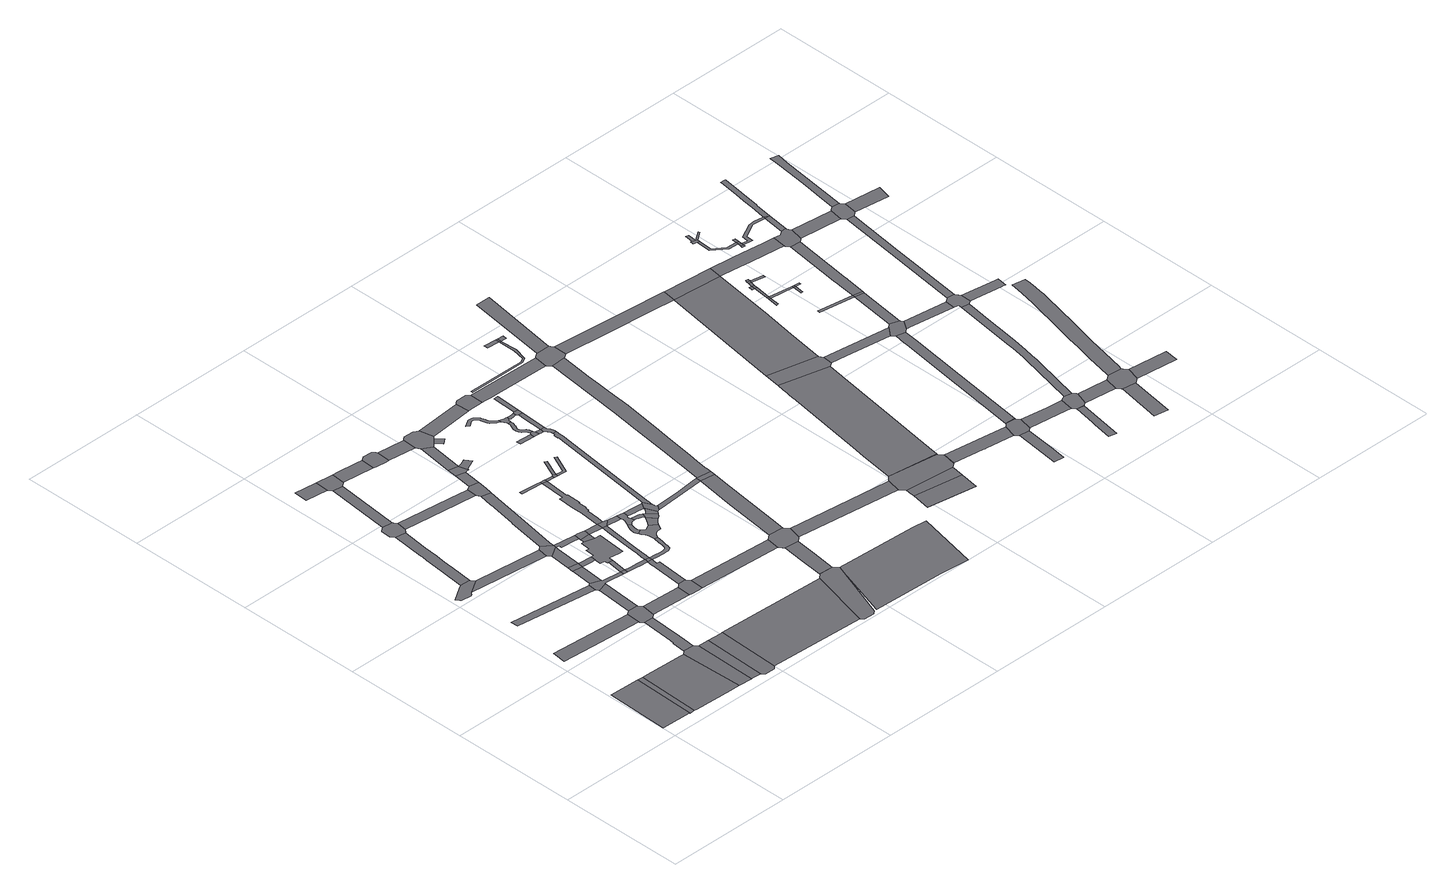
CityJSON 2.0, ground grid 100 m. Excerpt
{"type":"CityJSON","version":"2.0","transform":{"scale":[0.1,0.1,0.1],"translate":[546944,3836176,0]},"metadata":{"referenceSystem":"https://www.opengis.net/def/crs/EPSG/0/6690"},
"CityObjects":{
"road1":{"type":"Road","attributes":{"function":"3","RoadStructureAttribute.sectionType":"1"},"geometry":[{"type":"MultiSurface","lod":"1","boundaries":[[[0,1,2,3]]]}]},
"road2":{"type":"Road","geometry":[{"type":"MultiSurface","lod":"1","boundaries":[[[3,2,4,5,6]]]}]},
"road3":{"type":"Road","attributes":{"function":"3","RoadStructureAttribute.sectionType":"1"},"geometry":[{"type":"MultiSurface","lod":"1","boundaries":[[[7,8,6,5,9,10,11,12]]]}]},
"road4":{"type":"Road","attributes":{"RoadStructureAttribute.sectionType":"1"},"geometry":[{"type":"MultiSurface","lod":"1","boundaries":[[[13,14,15,16,17]]]}]},
"road5":{"type":"Road","geometry":[{"type":"MultiSurface","lod":"1","boundaries":[[[18,19,20,21,22,23,24,25,26,27,28,29]]]}]},
"road6":{"type":"Road","geometry":[{"type":"MultiSurface","lod":"1","boundaries":[[[30,31,12,11,32,33,34,35]]]}]},
"road7":{"type":"Road","attributes":{"RoadStructureAttribute.sectionType":"1"},"geometry":[{"type":"MultiSurface","lod":"1","boundaries":[[[36,37,38,39]]]}]},
"road8":{"type":"Road","attributes":{"function":"3","RoadStructureAttribute.sectionType":"1"},"geometry":[{"type":"MultiSurface","lod":"1","boundaries":[[[33,32,40,41,42]]]}]},
"road9":{"type":"Road","attributes":{"RoadStructureAttribute.sectionType":"1"},"geometry":[{"type":"MultiSurface","lod":"1","boundaries":[[[43,44,45,46,47,30,35,48,49,50]]]}]},
"road10":{"type":"Road","attributes":{"RoadStructureAttribute.sectionType":"1"},"geometry":[{"type":"MultiSurface","lod":"1","boundaries":[[[51,52,53,54,55,56,18,29,57,58,59,60,61,62,63,64,65]]]}]},
"road11":{"type":"Road","geometry":[{"type":"MultiSurface","lod":"1","boundaries":[[[66,42,41,67,68,69,70,71,72,73]]]}]},
"road12":{"type":"Road","attributes":{"RoadStructureAttribute.sectionType":"1"},"geometry":[{"type":"MultiSurface","lod":"1","boundaries":[[[28,27,74,75,76,77,78,79,80]]]}]},
"road13":{"type":"Road","geometry":[{"type":"MultiSurface","lod":"1","boundaries":[[[81,82,83,17,16,84,85,43,50,86,87,88,89,90,91,92]]]}]},
"road14":{"type":"Road","geometry":[{"type":"MultiSurface","lod":"1","boundaries":[[[93,94,95,96,51,65,97,98,99,100]]]}]},
"road15":{"type":"Road","attributes":{"RoadStructureAttribute.sectionType":"1"},"geometry":[{"type":"MultiSurface","lod":"1","boundaries":[[[101,102,81,92]]]}]},
"road16":{"type":"Road","attributes":{"RoadStructureAttribute.sectionType":"1"},"geometry":[{"type":"MultiSurface","lod":"1","boundaries":[[[103,104,105,106]]]}]},
"road17":{"type":"Road","attributes":{"RoadStructureAttribute.sectionType":"1"},"geometry":[{"type":"MultiSurface","lod":"1","boundaries":[[[107,93,100,108,109]]]}]},
"road18":{"type":"Road","attributes":{"RoadStructureAttribute.sectionType":"1"},"geometry":[{"type":"MultiSurface","lod":"1","boundaries":[[[89,88,110,111]]]}]},
"road19":{"type":"Road","attributes":{"RoadStructureAttribute.sectionType":"1"},"geometry":[{"type":"MultiSurface","lod":"1","boundaries":[[[112,113,114,115,116,117,118]]]}]},
"road20":{"type":"Road","geometry":[{"type":"MultiSurface","lod":"1","boundaries":[[[115,119,120,39,38,121,122,102,101,123,124,125,126,127,128,116]]]}]},
"road21":{"type":"Road","geometry":[{"type":"MultiSurface","lod":"1","boundaries":[[[129,112,118,130]]]}]},
"road22":{"type":"Road","attributes":{"RoadStructureAttribute.sectionType":"1"},"geometry":[{"type":"MultiSurface","lod":"1","boundaries":[[[131,132,129,130,133,134]]]}]},
"road23":{"type":"Road","geometry":[{"type":"MultiSurface","lod":"1","boundaries":[[[106,105,135,136,107,109,137,138,139,140]]]}]},
"road24":{"type":"Road","geometry":[{"type":"MultiSurface","lod":"1","boundaries":[[[141,142,80,79,132,131,143]]]}]},
"road25":{"type":"Road","attributes":{"RoadStructureAttribute.sectionType":"1"},"geometry":[{"type":"MultiSurface","lod":"1","boundaries":[[[144,130,118,145,146,147]]]}]},
"road26":{"type":"Road","geometry":[{"type":"MultiSurface","lod":"1","boundaries":[[[126,125,148,149]]]}]},
"road27":{"type":"Road","attributes":{"RoadStructureAttribute.sectionType":"1"},"geometry":[{"type":"MultiSurface","lod":"1","boundaries":[[[150,98,97,151,152,153,154]]]}]},
"road28":{"type":"Road","attributes":{"RoadStructureAttribute.sectionType":"1"},"geometry":[{"type":"MultiSurface","lod":"1","boundaries":[[[155,126,149,156]]]}]},
"road29":{"type":"Road","attributes":{"function":"3","RoadStructureAttribute.sectionType":"1"},"geometry":[{"type":"MultiSurface","lod":"1","boundaries":[[[73,72,157,158]]]}]},
"road30":{"type":"Road","geometry":[{"type":"MultiSurface","lod":"1","boundaries":[[[159,160,161,111,110,162,163,164,165,166,167,168]]]}]},
"road31":{"type":"Road","attributes":{"RoadStructureAttribute.sectionType":"1"},"geometry":[{"type":"MultiSurface","lod":"1","boundaries":[[[169,170,171,149,148,172,173,174,175,176]]]}]},
"road32":{"type":"Road","attributes":{"RoadStructureAttribute.sectionType":"1"},"geometry":[{"type":"MultiSurface","lod":"1","boundaries":[[[143,131,177,178,179,180,181]]]}]},
"road33":{"type":"Road","attributes":{"RoadStructureAttribute.sectionType":"1"},"geometry":[{"type":"MultiSurface","lod":"1","boundaries":[[[182,183,140,139,184,185]]]}]},
"road34":{"type":"Road","attributes":{"RoadStructureAttribute.sectionType":"1"},"geometry":[{"type":"MultiSurface","lod":"1","boundaries":[[[175,186,187,159,168,188,189,190,191]]]}]},
"road35":{"type":"Road","geometry":[{"type":"MultiSurface","lod":"1","boundaries":[[[192,193,194,195,147,146,196,197,198,155,156,199,200,201,202,203,204]]]}]},
"road36":{"type":"Road","attributes":{"RoadStructureAttribute.sectionType":"1"},"geometry":[{"type":"MultiSurface","lod":"1","boundaries":[[[205,206,207,208,209,210,141,143,211,212,213,214]]]}]},
"road37":{"type":"Road","geometry":[{"type":"MultiSurface","lod":"1","boundaries":[[[176,175,191,215]]]}]},
"road38":{"type":"Road","attributes":{"RoadStructureAttribute.sectionType":"1"},"geometry":[{"type":"MultiSurface","lod":"1","boundaries":[[[216,217,204,203]]]}]},
"road39":{"type":"Road","geometry":[{"type":"MultiSurface","lod":"1","boundaries":[[[218,181,180,217,216,219]]]}]},
"road40":{"type":"Road","attributes":{"RoadStructureAttribute.sectionType":"1"},"geometry":[{"type":"MultiSurface","lod":"1","boundaries":[[[220,221,222,223,224,225,176,215,226,227,228,229,230]]]}]},
"road41":{"type":"Road","geometry":[{"type":"MultiSurface","lod":"1","boundaries":[[[231,232,185,184,233,234,235,236,237,238]]]}]},
"road42":{"type":"Road","attributes":{"RoadStructureAttribute.sectionType":"1"},"geometry":[{"type":"MultiSurface","lod":"1","boundaries":[[[219,216,220,239]]]}]},
"road43":{"type":"Road","attributes":{"RoadStructureAttribute.sectionType":"1"},"geometry":[{"type":"MultiSurface","lod":"1","boundaries":[[[240,241,242,243,244,245,246,247,248,249,250,251,215,191,252,253,254,255,256,257,258,259,260,261,262,263,264]]]}]},
"road44":{"type":"Road","geometry":[{"type":"MultiSurface","lod":"1","boundaries":[[[265,154,153,266,205,214,267,268,269]]]}]},
"road45":{"type":"Road","geometry":[{"type":"MultiSurface","lod":"1","boundaries":[[[239,220,230,270,271,272]]]}]},
"road46":{"type":"Road","attributes":{"RoadStructureAttribute.sectionType":"1"},"geometry":[{"type":"MultiSurface","lod":"1","boundaries":[[[273,274,265,269,275]]]}]},
"road47":{"type":"Road","attributes":{"RoadStructureAttribute.sectionType":"1"},"geometry":[{"type":"MultiSurface","lod":"1","boundaries":[[[276,165,164,277,278]]]}]},
"road48":{"type":"Road","attributes":{"RoadStructureAttribute.sectionType":"1"},"geometry":[{"type":"MultiSurface","lod":"1","boundaries":[[[279,280,281,282,283,284,285,286,287,288,289,290,291,292,293,294,295]]]}]},
"road49":{"type":"Road","attributes":{"RoadStructureAttribute.sectionType":"1"},"geometry":[{"type":"MultiSurface","lod":"1","boundaries":[[[270,230,296,297,298]]]}]},
"road50":{"type":"Road","geometry":[{"type":"MultiSurface","lod":"1","boundaries":[[[299,273,275,300,301,302]]]}]},
"road51":{"type":"Road","attributes":{"RoadStructureAttribute.sectionType":"1"},"geometry":[{"type":"MultiSurface","lod":"1","boundaries":[[[236,235,303,304]]]}]},
"road52":{"type":"Road","geometry":[{"type":"MultiSurface","lod":"1","boundaries":[[[305,306,307,308,309,310,289,288,311,312,313,314,240,264,315,316,317,318,319,320,321]]]}]},
"road53":{"type":"Road","attributes":{"RoadStructureAttribute.sectionType":"1"},"geometry":[{"type":"MultiSurface","lod":"1","boundaries":[[[322,158,157,323,324,325,326,327,328]]]}]},
"road54":{"type":"Road","attributes":{"RoadStructureAttribute.sectionType":"1"},"geometry":[{"type":"MultiSurface","lod":"1","boundaries":[[[329,330,331,332,333,334,335,336,239,272,337,338,339,340,341,342,343,344,345,346]]]}]},
"road55":{"type":"Road","geometry":[{"type":"MultiSurface","lod":"1","boundaries":[[[298,297,347,348,349,350,351,279,295,352,353,354,355,356,357,358,359,360,361]]]}]},
"road56":{"type":"Road","geometry":[{"type":"MultiSurface","lod":"1","boundaries":[[[362,363,364,329,365]]]}]},
"road57":{"type":"Road","attributes":{"RoadStructureAttribute.sectionType":"1"},"geometry":[{"type":"MultiSurface","lod":"1","boundaries":[[[366,367,299,302,368,369]]]}]},
"road58":{"type":"Road","attributes":{"RoadStructureAttribute.sectionType":"1"},"geometry":[{"type":"MultiSurface","lod":"1","boundaries":[[[370,371,372,373,374,302,301]]]}]},
"road59":{"type":"Road","attributes":{"RoadStructureAttribute.sectionType":"1"},"geometry":[{"type":"MultiSurface","lod":"1","boundaries":[[[375,376,377,378,379,380,355,354,381,382,383,384,385,386,387,388]]]}]},
"road60":{"type":"Road","attributes":{"RoadStructureAttribute.sectionType":"1"},"geometry":[{"type":"MultiSurface","lod":"1","boundaries":[[[387,389,390,391,305,321,392,393,394,395]]]}]},
"road61":{"type":"Road","geometry":[{"type":"MultiSurface","lod":"1","boundaries":[[[365,329,346,396]]]}]},
"road62":{"type":"Road","geometry":[{"type":"MultiSurface","lod":"1","boundaries":[[[388,387,395,397,398,399]]]}]},
"road63":{"type":"Road","attributes":{"RoadStructureAttribute.sectionType":"1"},"geometry":[{"type":"MultiSurface","lod":"1","boundaries":[[[400,401,402,361,360,403,404,405,406]]]}]},
"road64":{"type":"Road","attributes":{"RoadStructureAttribute.sectionType":"1"},"geometry":[{"type":"MultiSurface","lod":"1","boundaries":[[[407,322,328]]]}]},
"road65":{"type":"Road","geometry":[{"type":"MultiSurface","lod":"1","boundaries":[[[408,409,410,304,303,411,366,369,412,413,414,415,416,417,418]]]}]},
"road66":{"type":"Road","attributes":{"RoadStructureAttribute.sectionType":"1"},"geometry":[{"type":"MultiSurface","lod":"1","boundaries":[[[419,420,421,422,399,398,423]]]}]},
"road67":{"type":"Road","attributes":{"RoadStructureAttribute.sectionType":"1"},"geometry":[{"type":"MultiSurface","lod":"1","boundaries":[[[424,396,346,425,426]]]}]},
"road68":{"type":"Road","attributes":{"RoadStructureAttribute.sectionType":"1"},"geometry":[{"type":"MultiSurface","lod":"1","boundaries":[[[427,428,413,412]]]}]},
"road69":{"type":"Road","geometry":[{"type":"MultiSurface","lod":"1","boundaries":[[[429,430,406,405,431,419,423,432,433,434,435,436,437,438,439]]]}]},
"road70":{"type":"Road","attributes":{"RoadStructureAttribute.sectionType":"1"},"geometry":[{"type":"MultiSurface","lod":"1","boundaries":[[[440,441,407,328,442,443]]]}]},
"road71":{"type":"Road","geometry":[{"type":"MultiSurface","lod":"1","boundaries":[[[444,426,425,445,446]]]}]},
"road72":{"type":"Road","geometry":[{"type":"MultiSurface","lod":"1","boundaries":[[[447,448,449,444,446]]]}]},
"road73":{"type":"Road","attributes":{"RoadStructureAttribute.sectionType":"1"},"geometry":[{"type":"MultiSurface","lod":"1","boundaries":[[[440,443,450]]]}]},
"road74":{"type":"Road","attributes":{"RoadStructureAttribute.sectionType":"1"},"geometry":[{"type":"MultiSurface","lod":"1","boundaries":[[[451,452,453,454,455,456,446,445]]]}]},
"road75":{"type":"Road","geometry":[{"type":"MultiSurface","lod":"1","boundaries":[[[457,458,278,277,459,460,461,462,440,450,463,464,465,466]]]}]},
"road76":{"type":"Road","attributes":{"RoadStructureAttribute.sectionType":"1"},"geometry":[{"type":"MultiSurface","lod":"1","boundaries":[[[467,415,414,468,469,470,471]]]}]},
"road77":{"type":"Road","attributes":{"RoadStructureAttribute.sectionType":"1"},"geometry":[{"type":"MultiSurface","lod":"1","boundaries":[[[472,473,474,475,435,434,476,477,478,479]]]}]},
"road78":{"type":"Road","attributes":{"function":"3","RoadStructureAttribute.sectionType":"1"},"geometry":[{"type":"MultiSurface","lod":"1","boundaries":[[[480,481,326,482,483,484,485]]]}]},
"road79":{"type":"Road","attributes":{"RoadStructureAttribute.sectionType":"1"},"geometry":[{"type":"MultiSurface","lod":"1","boundaries":[[[486,487,488,489,490,491,492,493,494,495,496,497,498,499,500,429,439]]]}]},
"road80":{"type":"Road","attributes":{"RoadStructureAttribute.sectionType":"1"},"geometry":[{"type":"MultiSurface","lod":"1","boundaries":[[[501,502,503,504]]]}]},
"road81":{"type":"Road","attributes":{"RoadStructureAttribute.sectionType":"1"},"geometry":[{"type":"MultiSurface","lod":"1","boundaries":[[[505,506,507,508,509,510,511,512,513,514,515,516,517,518,519,520,521,522,523,524,525,526,527,528,529,530,531,532,533,534,535,536,537,538,539,540]]]}]},
"road82":{"type":"Road","attributes":{"RoadStructureAttribute.sectionType":"1"},"geometry":[{"type":"MultiSurface","lod":"1","boundaries":[[[479,541,542,457,466,543,544,545]]]}]},
"road83":{"type":"Road","geometry":[{"type":"MultiSurface","lod":"1","boundaries":[[[546,547,548,549,550,551,504,503,552,553,554]]]}]},
"road84":{"type":"Road","attributes":{"RoadStructureAttribute.sectionType":"1"},"geometry":[{"type":"MultiSurface","lod":"1","boundaries":[[[555,556,557,558,559,560,561,562,563,564,565,566,567,568,569,570,571,572,573,574,575,576,577,578,579,580,581,582,583,584,585,586,587,588,589,590,550,549]]]}]},
"road85":{"type":"Road","attributes":{"RoadStructureAttribute.sectionType":"1"},"geometry":[{"type":"MultiSurface","lod":"1","boundaries":[[[554,553,591,592,593]]]}]},
"road86":{"type":"Road","geometry":[{"type":"MultiSurface","lod":"1","boundaries":[[[594,595,596,540,539,597,598,599,574,573,600,601,602,603,604,605]]]}]},
"road87":{"type":"Road","geometry":[{"type":"MultiSurface","lod":"1","boundaries":[[[593,592,606,607,608,609,610,493,492,611,612,613,614,615,616]]]}]},
"road88":{"type":"Road","geometry":[{"type":"MultiSurface","lod":"1","boundaries":[[[617,618,619,467,471,620,621,622,623,624]]]}]},
"road89":{"type":"Road","attributes":{"RoadStructureAttribute.sectionType":"1"},"geometry":[{"type":"MultiSurface","lod":"1","boundaries":[[[625,626,627,605,604,628,629,630,631,632,633,634]]]}]},
"road90":{"type":"Road","attributes":{"RoadStructureAttribute.sectionType":"1"},"geometry":[{"type":"MultiSurface","lod":"1","boundaries":[[[635,636,637,593,616,638,639]]]}]},
"road91":{"type":"Road","geometry":[{"type":"MultiSurface","lod":"1","boundaries":[[[640,472,479,545,641]]]}]},
"road92":{"type":"Road","geometry":[{"type":"MultiSurface","lod":"1","boundaries":[[[642,625,634,643,644,635,639,645]]]}]},
"road93":{"type":"Road","geometry":[{"type":"MultiSurface","lod":"1","boundaries":[[[646,647,642,645]]]}]},
"road94":{"type":"Road","attributes":{"RoadStructureAttribute.sectionType":"1"},"geometry":[{"type":"MultiSurface","lod":"1","boundaries":[[[648,649,650,465,464,651,652,653]]]}]},
"road95":{"type":"Road","attributes":{"RoadStructureAttribute.sectionType":"1"},"geometry":[{"type":"MultiSurface","lod":"1","boundaries":[[[623,622,654,655,656,657,658]]]}]},
"road96":{"type":"Road","attributes":{"RoadStructureAttribute.sectionType":"1"},"geometry":[{"type":"MultiSurface","lod":"1","boundaries":[[[659,660,661,662,663,664,665,666,667,668,669,670,671,672,673,674,675,676,677,678,679,640,641]]]}]},
"road97":{"type":"Road","attributes":{"RoadStructureAttribute.sectionType":"1"},"geometry":[{"type":"MultiSurface","lod":"1","boundaries":[[[680,681,682,683,684,685,686,687,688,689]]]}]},
"road98":{"type":"Road","attributes":{"function":"3","RoadStructureAttribute.sectionType":"1"},"geometry":[{"type":"MultiSurface","lod":"1","boundaries":[[[690,691,692]]]}]},
"road99":{"type":"Road","attributes":{"function":"3","RoadStructureAttribute.sectionType":"1"},"geometry":[{"type":"MultiSurface","lod":"1","boundaries":[[[693,690,692,694,695]]]}]},
"road100":{"type":"Road","attributes":{"RoadStructureAttribute.sectionType":"1"},"geometry":[{"type":"MultiSurface","lod":"1","boundaries":[[[696,697,680,698]]]}]},
"road101":{"type":"Road","attributes":{"function":"3","RoadStructureAttribute.sectionType":"1"},"geometry":[{"type":"MultiSurface","lod":"1","boundaries":[[[699,700,701,702,693,695]]]}]},
"road102":{"type":"Road","geometry":[{"type":"MultiSurface","lod":"1","boundaries":[[[698,680,689,703]]]}]},
"road103":{"type":"Road","geometry":[{"type":"MultiSurface","lod":"1","boundaries":[[[704,705,706,658,657,707,674,673,708,709,710,711,712,713,714]]]}]},
"road104":{"type":"Road","geometry":[{"type":"MultiSurface","lod":"1","boundaries":[[[715,716,703,689]]]}]},
"road105":{"type":"Road","geometry":[{"type":"MultiSurface","lod":"1","boundaries":[[[717,718,653,652,719,720,721,722,723,701,700,724,725,726,727,728,729]]]}]},
"road106":{"type":"Road","attributes":{"function":"3","RoadStructureAttribute.sectionType":"1"},"geometry":[{"type":"MultiSurface","lod":"1","boundaries":[[[717,729,730]]]}]},
"road107":{"type":"Road","attributes":{"RoadStructureAttribute.sectionType":"1"},"geometry":[{"type":"MultiSurface","lod":"1","boundaries":[[[731,704,714,732]]]}]},
"road108":{"type":"Road","attributes":{"RoadStructureAttribute.sectionType":"1"},"geometry":[{"type":"MultiSurface","lod":"1","boundaries":[[[726,725,733]]]}]},
"road109":{"type":"Road","attributes":{"function":"3","RoadStructureAttribute.sectionType":"1"},"geometry":[{"type":"MultiSurface","lod":"1","boundaries":[[[734,735,736,737,738,739,740,741,742,743,717,730,744,745,746,747,748,749,750,751,752]]]}]},
"road110":{"type":"Road","attributes":{"RoadStructureAttribute.sectionType":"1"},"geometry":[{"type":"MultiSurface","lod":"1","boundaries":[[[726,733,753,754,755,756,757,758]]]}]},
"road111":{"type":"Road","attributes":{"RoadStructureAttribute.sectionType":"1"},"geometry":[{"type":"MultiSurface","lod":"1","boundaries":[[[759,760,761,711,710,762,763,764,765]]]}]},
"road112":{"type":"Road","geometry":[{"type":"MultiSurface","lod":"1","boundaries":[[[766,734,752,767,768,769,770]]]}]},
"road113":{"type":"Road","attributes":{"RoadStructureAttribute.sectionType":"1"},"geometry":[{"type":"MultiSurface","lod":"1","boundaries":[[[771,772,773,774,775,776]]]}]},
"road114":{"type":"Road","geometry":[{"type":"MultiSurface","lod":"1","boundaries":[[[777,778,758,757,779,771,776,780,781,782,783,784]]]}]},
"road115":{"type":"Road","attributes":{"RoadStructureAttribute.sectionType":"1"},"geometry":[{"type":"MultiSurface","lod":"1","boundaries":[[[785,777,784,786]]]}]},
"road116":{"type":"Road","attributes":{"function":"3","RoadStructureAttribute.sectionType":"1"},"geometry":[{"type":"MultiSurface","lod":"1","boundaries":[[[764,787,766,770,788,789,790]]]}]},
"road117":{"type":"Road","attributes":{"RoadStructureAttribute.sectionType":"1"},"geometry":[{"type":"MultiSurface","lod":"1","boundaries":[[[791,782,781,792,793,794]]]}]},
"road118":{"type":"Road","attributes":{"RoadStructureAttribute.sectionType":"1"},"geometry":[{"type":"MultiSurface","lod":"1","boundaries":[[[795,796,797,798,785,786,799,800,801,802]]]}]},
"road119":{"type":"Road","attributes":{"RoadStructureAttribute.sectionType":"1"},"geometry":[{"type":"MultiSurface","lod":"1","boundaries":[[[803,804,805,806,807,808,809]]]}]},
"road120":{"type":"Road","attributes":{"RoadStructureAttribute.sectionType":"1"},"geometry":[{"type":"MultiSurface","lod":"1","boundaries":[[[810,769,768,811,812,813,814]]]}]},
"road121":{"type":"Road","geometry":[{"type":"MultiSurface","lod":"1","boundaries":[[[765,764,790,815]]]}]},
"road122":{"type":"Road","attributes":{"RoadStructureAttribute.sectionType":"1"},"geometry":[{"type":"MultiSurface","lod":"1","boundaries":[[[803,809,816]]]}]},
"road123":{"type":"Road","geometry":[{"type":"MultiSurface","lod":"1","boundaries":[[[817,818,794,793,819,820,803,816,821,822,823,824,825,826]]]}]},
"road124":{"type":"Road","geometry":[{"type":"MultiSurface","lod":"1","boundaries":[[[827,828,829,830]]]}]},
"road125":{"type":"Road","attributes":{"RoadStructureAttribute.sectionType":"1"},"geometry":[{"type":"MultiSurface","lod":"1","boundaries":[[[817,826,831]]]}]},
"road126":{"type":"Road","geometry":[{"type":"MultiSurface","lod":"1","boundaries":[[[832,827,830,833]]]}]},
"road127":{"type":"Road","geometry":[{"type":"MultiSurface","lod":"1","boundaries":[[[834,832,833,835]]]}]},
"road128":{"type":"Road","geometry":[{"type":"MultiSurface","lod":"1","boundaries":[[[836,837,834,838]]]}]},
"road129":{"type":"Road","geometry":[{"type":"MultiSurface","lod":"1","boundaries":[[[838,834,835,839]]]}]},
"road130":{"type":"Road","geometry":[{"type":"MultiSurface","lod":"1","boundaries":[[[840,838,839,841]]]}]},
"road131":{"type":"Road","geometry":[{"type":"MultiSurface","lod":"1","boundaries":[[[842,840,841,843]]]}]},
"road132":{"type":"Road","geometry":[{"type":"MultiSurface","lod":"1","boundaries":[[[833,830,844,845]]]}]},
"road133":{"type":"Road","geometry":[{"type":"MultiSurface","lod":"1","boundaries":[[[846,847,842,843]]]}]},
"road134":{"type":"Road","geometry":[{"type":"MultiSurface","lod":"1","boundaries":[[[848,849,814,813,850,795,802,851,852,853,854,855,856]]]}]},
"road135":{"type":"Road","attributes":{"RoadStructureAttribute.sectionType":"1"},"geometry":[{"type":"MultiSurface","lod":"1","boundaries":[[[823,822,857,858]]]}]},
"road136":{"type":"Road","geometry":[{"type":"MultiSurface","lod":"1","boundaries":[[[859,860,843,841]]]}]},
"road137":{"type":"Road","geometry":[{"type":"MultiSurface","lod":"1","boundaries":[[[861,862,863,864,865]]]}]},
"road138":{"type":"Road","geometry":[{"type":"MultiSurface","lod":"1","boundaries":[[[866,867,868,844]]]}]},
"road139":{"type":"Road","attributes":{"RoadStructureAttribute.sectionType":"1"},"geometry":[{"type":"MultiSurface","lod":"1","boundaries":[[[869,870,871,872,873]]]}]},
"road140":{"type":"Road","geometry":[{"type":"MultiSurface","lod":"1","boundaries":[[[845,844,868,874]]]}]},
"road141":{"type":"Road","geometry":[{"type":"MultiSurface","lod":"1","boundaries":[[[875,876,874,868]]]}]},
"road142":{"type":"Road","attributes":{"RoadStructureAttribute.sectionType":"1"},"geometry":[{"type":"MultiSurface","lod":"1","boundaries":[[[864,848,856,877]]]}]},
"road143":{"type":"Road","attributes":{"RoadStructureAttribute.sectionType":"1"},"geometry":[{"type":"MultiSurface","lod":"1","boundaries":[[[878,879,880,881,882,883,884,817,831,885,886,887,888,889,890,891,892,893]]]}]},
"road144":{"type":"Road","geometry":[{"type":"MultiSurface","lod":"1","boundaries":[[[894,895,896,858,857,897,898,869,873,899,900,901,902,903,904,905]]]}]},
"road145":{"type":"Road","geometry":[{"type":"MultiSurface","lod":"1","boundaries":[[[906,907,908,909,910,911,912]]]}]},
"road146":{"type":"Road","geometry":[{"type":"MultiSurface","lod":"1","boundaries":[[[865,864,877,913]]]}]},
"road147":{"type":"Road","attributes":{"RoadStructureAttribute.sectionType":"1"},"geometry":[{"type":"MultiSurface","lod":"1","boundaries":[[[853,852,914,915,916,917]]]}]},
"road148":{"type":"Road","attributes":{"RoadStructureAttribute.sectionType":"1"},"geometry":[{"type":"MultiSurface","lod":"1","boundaries":[[[918,919,920,815,790,921,922,923,924,925,926]]]}]},
"road149":{"type":"Road","geometry":[{"type":"MultiSurface","lod":"1","boundaries":[[[927,928,912,911]]]}]},
"road150":{"type":"Road","geometry":[{"type":"MultiSurface","lod":"1","boundaries":[[[908,929,930,931,932,933,934,909]]]}]},
"road151":{"type":"Road","geometry":[{"type":"MultiSurface","lod":"1","boundaries":[[[935,936,911,910]]]}]},
"road152":{"type":"Road","geometry":[{"type":"MultiSurface","lod":"1","boundaries":[[[937,938,939,940]]]}]},
"road153":{"type":"Road","geometry":[{"type":"MultiSurface","lod":"1","boundaries":[[[931,937,940,941]]]}]},
"road154":{"type":"Road","geometry":[{"type":"MultiSurface","lod":"1","boundaries":[[[932,931,941,942]]]}]},
"road155":{"type":"Road","geometry":[{"type":"MultiSurface","lod":"1","boundaries":[[[943,944,932,942]]]}]},
"road156":{"type":"Road","attributes":{"RoadStructureAttribute.sectionType":"1"},"geometry":[{"type":"MultiSurface","lod":"1","boundaries":[[[945,946,947,948,949,950,865,913,951,952,953,954]]]}]},
"road157":{"type":"Road","attributes":{"RoadStructureAttribute.sectionType":"1"},"geometry":[{"type":"MultiSurface","lod":"1","boundaries":[[[902,901,955,956]]]}]},
"road158":{"type":"Road","geometry":[{"type":"MultiSurface","lod":"1","boundaries":[[[957,958,959,917,916,960,961,962,878,893,963,964,965,966,967,968,969,970]]]}]},
"road159":{"type":"Road","geometry":[{"type":"MultiSurface","lod":"1","boundaries":[[[971,972,973,974,975,941,940,976,977,978,979,980,981,982]]]}]},
"road160":{"type":"Road","geometry":[{"type":"MultiSurface","lod":"1","boundaries":[[[983,984,985,986,987,988,989,926,925,990,991,945,954,992,993,994,995]]]}]},
"road161":{"type":"Road","attributes":{"RoadStructureAttribute.sectionType":"1"},"geometry":[{"type":"MultiSurface","lod":"1","boundaries":[[[996,997,998,999,1000,1001,1002,1003,1004,1005,1006,1007,1008,894,905,1009,1010,1011,1012,1013,1014,1015,1016,1017,1018,1019,1020,1021,1022,1023,1024]]]}]},
"road162":{"type":"Road","attributes":{"RoadStructureAttribute.sectionType":"1"},"geometry":[{"type":"MultiSurface","lod":"1","boundaries":[[[981,986,985,1025]]]}]},
"road163":{"type":"Road","attributes":{"RoadStructureAttribute.sectionType":"1"},"geometry":[{"type":"MultiSurface","lod":"1","boundaries":[[[1026,967,966,1027,1028,1029,1030]]]}]},
"road164":{"type":"Road","geometry":[{"type":"MultiSurface","lod":"1","boundaries":[[[982,981,1025,1031]]]}]},
"road165":{"type":"Road","attributes":{"RoadStructureAttribute.sectionType":"1"},"geometry":[{"type":"MultiSurface","lod":"1","boundaries":[[[1032,1033,957,970,1034,1035]]]}]},
"road166":{"type":"Road","attributes":{"RoadStructureAttribute.sectionType":"1"},"geometry":[{"type":"MultiSurface","lod":"1","boundaries":[[[995,994,1036,1037]]]}]},
"road167":{"type":"Road","attributes":{"RoadStructureAttribute.sectionType":"1"},"geometry":[{"type":"MultiSurface","lod":"1","boundaries":[[[1038,1039,1040,1041,1042,1043,982,1031,1044,1045,1046,1047]]]}]},
"road168":{"type":"Road","geometry":[{"type":"MultiSurface","lod":"1","boundaries":[[[1048,1049,1037,1036,1050,1051,1032,1035,1052,1053,1054,1055,1056,1057]]]}]},
"road169":{"type":"Road","attributes":{"RoadStructureAttribute.sectionType":"1"},"geometry":[{"type":"MultiSurface","lod":"1","boundaries":[[[1058,1059,1060,1061,1062,1063,1064,1065,1048,1057,1066,1067]]]}]},
"road170":{"type":"Road","attributes":{"RoadStructureAttribute.sectionType":"1"},"geometry":[{"type":"MultiSurface","lod":"1","boundaries":[[[1055,1054,1068,1069]]]}]}
},
"vertices":[
[24,615,0],[9,116,0],[245,108,0],[263,606,0],
[246,105,0],[288,106,0],[306,605,0],
[650,593,0],[318,604,0],[307,105,0],[614,94,0],[691,91,0],[674,592,0],
[78,1203,0],[65,1094,0],[316,1078,0],[719,1051,0],[725,1163,0],
[180,2167,0],[159,2155,0],[146,2147,0],[39,2079,0],[59,2051,0],[64,2044,0],[144,2033,0],[159,2047,0],[165,2054,0],[174,2063,0],[284,2132,0],[261,2164,0],
[703,618,0],[703,615,0],[801,86,0],[813,589,0],[791,611,0],[788,614,0],
[126,1644,0],[126,1585,0],[767,1505,0],[774,1568,0],
[813,86,0],[880,83,0],[899,585,0],
[743,1023,0],[722,756,0],[721,756,0],[720,727,0],[712,727,0],[796,725,0],[798,757,0],[817,1019,0],
[249,2843,0],[222,2583,0],[222,2578,0],[216,2523,0],[216,2521,0],[198,2348,0],[278,2341,0],[286,2426,0],[291,2480,0],[291,2481,0],[297,2528,0],[302,2574,0],[307,2623,0],[307,2624,0],[330,2829,0],
[1014,581,0],[901,62,0],[903,59,0],[984,57,0],[984,59,0],[994,68,0],[1006,79,0],[1025,581,0],
[178,2062,0],[181,2062,0],[277,2051,0],[799,1998,0],[802,1997,0],[805,1997,0],[819,2076,0],
[758,1187,0],[758,1183,0],[731,1167,0],[722,1047,0],[741,1024,0],[817,1020,0],[840,1040,0],[845,1045,0],[861,1155,0],[857,1160,0],[837,1183,0],[836,1184,0],
[267,2980,0],[258,2973,0],[234,2954,0],[227,2873,0],[356,2861,0],[368,2943,0],[351,2964,0],[346,2969,0],
[862,1501,0],[784,1478,0],
[132,3656,0],[121,3545,0],[300,3528,0],[308,3637,0],
[325,3495,0],[346,2971,0],[402,3487,0],
[1165,1028,0],[1171,1137,0],
[809,1754,0],[807,1737,0],[807,1731,0],[793,1583,0],[868,1549,0],[887,1729,0],[888,1744,0],
[792,1582,0],[783,1575,0],[773,1496,0],[782,1481,0],[863,1511,0],[884,1509,0],[1025,1497,0],[1028,1527,0],[886,1541,0],[867,1543,0],
[813,1801,0],[893,1790,0],
[917,2019,0],[829,1967,0],[915,1999,0],[917,2017,0],
[304,3522,0],[324,3496,0],[402,3488,0],[429,3508,0],[434,3512,0],[445,3623,0],
[848,2102,0],[839,2094,0],[919,2043,0],
[906,1789,0],[964,1738,0],[1001,1736,0],[1006,1779,0],
[1058,1494,0],[1061,1522,0],
[804,2892,0],[794,2812,0],[803,2811,0],[946,2795,0],[955,2874,0],
[1045,1655,0],[1077,1652,0],
[1768,49,0],[1898,548,0],
[1201,1163,0],[1201,1160,0],[1190,1152,0],[1193,1026,0],[1242,1023,0],[1279,1021,0],[1285,1130,0],[1279,1138,0],[1265,1157,0],[1262,1161,0],
[1160,1514,0],[1146,1515,0],[1106,1518,0],[1083,1492,0],[1136,1487,0],[1156,1485,0],[1229,1479,0],[1236,1509,0],
[945,2016,0],[942,1992,0],[1051,1982,0],[1092,1977,0],[1097,2024,0],
[649,3601,0],[493,3618,0],[686,3485,0],[694,3597,0],
[1223,1428,0],[1226,1427,0],[1286,1422,0],[1287,1423,0],[1262,1425,0],[1269,1474,0],
[1069,1929,0],[1060,1854,0],[1035,1854,0],[1028,1779,0],[997,1689,0],[1034,1684,0],[1034,1657,0],[1079,1688,0],[1165,1678,0],[1193,1675,0],[1214,1903,0],[1167,1908,0],[1089,1927,0],
[966,2763,0],[946,2652,0],[946,2651,0],[902,2411,0],[902,2410,0],[850,2109,0],[921,2066,0],[926,2096,0],[989,2446,0],[1042,2743,0],
[1268,1504,0],
[1174,1965,0],[1091,1962,0],
[1127,2021,0],[1179,2015,0],
[1284,1951,0],[1276,1879,0],[1252,1658,0],[1250,1641,0],[1245,1591,0],[1238,1541,0],[1273,1536,0],[1275,1584,0],[1284,1661,0],[1287,1686,0],[1319,1947,0],
[726,3617,0],[707,3605,0],[710,3483,0],[797,3473,0],[818,3471,0],[826,3582,0],[819,3593,0],[804,3615,0],
[1286,2004,0],
[1442,1626,0],[1433,1573,0],[1431,1565,0],[1425,1536,0],[1421,1518,0],[1418,1510,0],[1417,1509,0],[1413,1505,0],[1401,1498,0],[1391,1495,0],[1361,1495,0],[1314,1499,0],[1308,1471,0],[1361,1467,0],[1386,1468,0],[1407,1470,0],[1411,1470,0],[1429,1476,0],[1438,1483,0],[1443,1496,0],[1446,1506,0],[1450,1536,0],[1458,1568,0],[1465,1608,0],[1467,1623,0],
[987,2896,0],[966,2764,0],[1045,2762,0],[1058,2835,0],[1064,2881,0],
[1363,1988,0],[1363,1992,0],[1333,1998,0],
[1007,3038,0],[988,2897,0],[1084,3022,0],
[1956,1090,0],[1945,984,0],[1961,1089,0],
[1422,1858,0],[1415,1843,0],[1400,1813,0],[1398,1795,0],[1396,1778,0],[1396,1773,0],[1398,1763,0],[1404,1750,0],[1406,1745,0],[1407,1742,0],[1443,1761,0],[1439,1767,0],[1433,1779,0],[1433,1793,0],[1434,1803,0],[1435,1811,0],[1445,1841,0],
[1424,1938,0],[1439,1936,0],[1444,1979,0],
[1018,3118,0],[1099,3028,0],[1115,3028,0],[1095,3102,0],
[1038,3448,0],[1045,3560,0],
[1516,1761,0],[1498,1749,0],[1481,1739,0],[1475,1738,0],[1471,1738,0],[1461,1741,0],[1416,1723,0],[1429,1696,0],[1437,1671,0],[1442,1641,0],[1474,1638,0],[1487,1654,0],[1497,1664,0],[1509,1671,0],[1524,1674,0],[1545,1674,0],[1569,1718,0],
[1934,581,0],[1791,25,0],[1872,20,0],[1901,44,0],[2077,540,0],[2049,572,0],[2044,578,0],
[1350,2577,0],[1335,2375,0],[1312,2377,0],[1303,2262,0],[1301,2192,0],[1306,2192,0],[1304,2154,0],[1300,2154,0],[1338,2051,0],[1348,2152,0],[1354,2152,0],[1361,2187,0],[1369,2187,0],[1368,2258,0],[1376,2257,0],[1380,2372,0],[1372,2373,0],[1388,2572,0],
[1444,1931,0],[1447,1923,0],[1447,1918,0],[1444,1908,0],[1430,1873,0],[1457,1856,0],[1472,1863,0],[1495,1866,0],[1489,1896,0],[1484,1899,0],[1482,1903,0],[1487,1924,0],[1489,1929,0],[1496,1931,0],[1501,1973,0],
[1330,2599,0],[1175,2613,0],[1175,2590,0],[1352,2597,0],
[1058,3414,0],[1059,3413,0],[1097,3117,0],[1132,3369,0],
[1118,3037,0],[1205,3080,0],[1170,3128,0],[1145,3115,0],[1120,3107,0],
[1569,1879,0],[1562,1884,0],[1552,1887,0],[1547,1887,0],[1543,1888,0],[1541,1888,0],[1511,1864,0],[1517,1864,0],[1519,1863,0],[1528,1860,0],[1537,1857,0],[1557,1847,0],[1565,1837,0],[1580,1874,0],
[1562,1827,0],[1540,1792,0],[1532,1782,0],[1590,1744,0],[1592,1746,0],[1607,1761,0],[1618,1767,0],
[1390,2593,0],
[1638,1785,0],[1653,1803,0],[1595,1860,0],
[1641,1958,0],[1591,1963,0],[1566,1966,0],[1560,1921,0],[1567,1920,0],[1627,1910,0],[1656,1958,0],
[1935,586,0],
[1073,3584,0],[1053,3566,0],[1049,3563,0],[1041,3443,0],[1157,3395,0],[1193,3431,0],[1216,3451,0],[1189,3559,0],[1182,3563,0],[1173,3569,0],[1155,3581,0],
[1632,1905,0],[1627,1897,0],[1612,1877,0],[1605,1870,0],[1670,1823,0],
[1400,2592,0],[1453,2567,0],[1455,2588,0],
[1203,3347,0],[1248,3380,0],
[1669,1968,0],[1664,1960,0],[1629,1907,0],[1673,1824,0],[1680,1828,0],[1687,1831,0],[1715,1868,0],[1707,1873,0],[1702,1878,0],[1699,1893,0],[1699,1906,0],
[1976,946,0],[1956,768,0],[2067,769,0],[2088,935,0],
[1465,2596,0],[1483,2565,0],[1485,2588,0],
[1546,2726,0],[1528,2736,0],[1472,2611,0],
[2088,938,0],
[1522,2562,0],[1555,2559,0],[1626,2715,0],[1609,2725,0],[1543,2581,0],[1530,2583,0],
[2002,1121,0],[1985,1108,0],[1950,978,0],[1965,959,0],[1972,950,0],[1973,949,0],[2117,963,0],[2123,969,0],[2153,1077,0],[2122,1113,0],
[1568,3595,0],[1229,3452,0],[1230,3452,0],[1340,3462,0],[1574,3483,0],
[2103,1901,0],[2089,1899,0],[1922,1883,0],[1737,1869,0],[1710,1833,0],[1925,1845,0],[2092,1859,0],[2108,1862,0],
[2730,512,0],[2450,524,0],[1923,43,0],[2504,22,0],[2734,3,0],[2841,497,0],
[1701,1931,0],[1706,1966,0],[1740,2236,0],[1817,2859,0],[1815,2859,0],[1819,2896,0],[1822,2921,0],[1792,2919,0],[1794,2898,0],[1782,2899,0],[1780,2861,0],[1782,2861,0],[1694,2152,0],[1676,2005,0],[1671,1980,0],
[1558,3021,0],[1558,2986,0],[1673,2980,0],[1680,3013,0],
[1625,3281,0],[1610,3292,0],[1595,3308,0],[1588,3321,0],[1583,3341,0],[1580,3356,0],[1576,3368,0],[1572,3377,0],[1567,3383,0],[1558,3395,0],[1549,3404,0],[1540,3410,0],[1530,3413,0],[1523,3414,0],[1512,3415,0],[1504,3414,0],[1494,3412,0],[1489,3410,0],[1487,3408,0],[1442,3378,0],[1465,3363,0],[1502,3388,0],[1511,3390,0],[1521,3390,0],[1532,3386,0],[1542,3378,0],[1550,3367,0],[1556,3351,0],[1567,3307,0],[1576,3290,0],[1592,3280,0],[1601,3273,0],[1612,3264,0],[1624,3258,0],[1637,3250,0],[1643,3272,0],
[2059,1538,0],[2020,1258,0],[2139,1242,0],[2206,1733,0],[2221,1847,0],
[1715,3014,0],[1714,3017,0],[1714,3021,0],[1713,3028,0],[1687,3026,0],[1685,3017,0],[1706,2978,0],[1723,2977,0],[1718,3011,0],
[1713,3030,0],[1712,3038,0],[1707,3054,0],[1702,3061,0],[1696,3072,0],[1679,3086,0],[1671,3092,0],[1666,3097,0],[1662,3106,0],[1661,3114,0],[1661,3121,0],[1663,3128,0],[1668,3139,0],[1674,3149,0],[1678,3159,0],[1682,3173,0],[1685,3186,0],[1685,3199,0],[1685,3205,0],[1660,3198,0],[1660,3190,0],[1658,3180,0],[1654,3168,0],[1649,3159,0],[1643,3145,0],[1639,3136,0],[1636,3124,0],[1636,3111,0],[1638,3099,0],[1643,3087,0],[1646,3083,0],[1654,3073,0],[1663,3066,0],[1677,3055,0],[1684,3043,0],[1687,3034,0],
[1744,2976,0],[1756,2976,0],[1766,3008,0],
[1691,3257,0],[1677,3258,0],[1664,3264,0],[1653,3231,0],[1658,3224,0],[1660,3210,0],[1685,3215,0],[1685,3220,0],[1690,3227,0],[1694,3231,0],[1698,3231,0],[1704,3256,0],
[1766,2971,0],[1774,2964,0],[1779,2956,0],[1784,2946,0],[1789,2934,0],[1821,2934,0],[1819,2944,0],[1816,2956,0],[1811,2964,0],[1798,2986,0],[1799,3007,0],
[1597,3619,0],[1579,3603,0],[1573,3599,0],[1618,3487,0],[1666,3487,0],[1703,3487,0],[1703,3596,0],[1680,3619,0],
[1760,3257,0],[1744,3255,0],[1718,3253,0],[1704,3228,0],[1711,3227,0],[1722,3228,0],[1732,3229,0],[1743,3230,0],[1754,3233,0],[1762,3233,0],
[1775,3219,0],[1775,3212,0],[1773,3172,0],[1809,3205,0],[1809,3216,0],
[2114,1902,0],[2226,1887,0],
[1777,3264,0],[1767,3232,0],[1772,3228,0],[1812,3262,0],
[1821,3461,0],[1786,3459,0],
[2973,984,0],[2442,1044,0],[2440,1044,0],[2132,968,0],[2955,873,0],[2979,983,0],
[1735,3487,0],[1780,3486,0],[1851,3484,0],[2283,3477,0],[2301,3587,0],
[2231,1931,0],[2231,1946,0],[2245,2036,0],[2257,2114,0],[2295,2361,0],[2309,2451,0],[2354,2757,0],[2358,2784,0],[2367,2875,0],[2369,2892,0],[2378,2987,0],[2390,3092,0],[2401,3197,0],[2412,3293,0],[2434,3453,0],[2315,3442,0],[2295,3270,0],[2238,2796,0],[2205,2563,0],[2168,2273,0],[2141,2089,0],
[2252,3878,0],[2256,3741,0],[2234,3640,0],[2200,3623,0],[1737,3625,0],[1740,3611,0],[2205,3610,0],[2244,3631,0],[2273,3741,0],[2267,3878,0],
[2953,599,0],[2951,597,0],[3341,533,0],
[2979,750,0],[3342,536,0],[3366,688,0],
[2154,3920,0],[2152,3885,0],[2254,3911,0],
[3381,783,0],[3380,790,0],[2990,830,0],[2984,779,0],
[2269,3910,0],
[2342,3616,0],[2336,3611,0],[2307,3591,0],[2288,3471,0],[2436,3454,0],[2456,3468,0],[2467,3476,0],[2471,3585,0],[2469,3588,0],[2456,3605,0],[2450,3613,0],
[2314,3873,0],[2318,3906,0],
[3013,1018,0],[2984,988,0],[2959,868,0],[2960,867,0],[2964,862,0],[2980,842,0],[2987,834,0],[3412,815,0],[3418,820,0],[3438,927,0],[3436,930,0],[3431,937,0],[3411,966,0],
[3412,969,0],
[2441,4272,0],[2554,4273,0],
[3421,820,0],
[3209,2240,0],[3199,2178,0],[3199,2174,0],[3199,2173,0],[3183,2078,0],[3183,2077,0],[3107,1600,0],[3076,1410,0],[3070,1371,0],[3058,1299,0],[3413,972,0],[3436,1118,0],[3436,1120,0],[3505,1555,0],[3578,2013,0],[3580,2032,0],[3582,2047,0],[3593,2113,0],[3599,2147,0],
[3663,788,0],[3678,785,0],[3682,785,0],[3683,786,0],[3914,758,0],[3944,859,0],
[3408,3500,0],[3086,3529,0],[2701,3564,0],[2841,3442,0],[3203,3408,0],[3394,3390,0],[3412,3500,0],
[3230,2372,0],[3629,2169,0],[3632,2171,0],[3642,2248,0],[3622,2279,0],
[3942,730,0],[3910,477,0],[3896,363,0],[3976,354,0],[3990,467,0],[4020,720,0],
[3972,883,0],[3947,860,0],[3938,734,0],[4025,723,0],[4047,740,0],[4072,851,0],[4070,853,0],[4051,880,0],
[3973,888,0],[4050,882,0],
[3393,3386,0],[3670,2586,0],[3721,2871,0],[3794,3360,0],
[4282,819,0],[4283,713,0],[4394,700,0],[4410,806,0],
[4143,2075,0],[4128,1985,0],[4126,1959,0],[4049,1420,0],[4136,1479,0],[4203,1954,0],[4206,1975,0],[4217,2061,0],
[4416,668,0],[4383,492,0],[4376,460,0],[4347,304,0],[4406,291,0],[4434,441,0],[4473,659,0],
[4176,2176,0],[3757,2154,0],[4116,2106,0],[4117,2105,0],[4177,2177,0],
[3809,3468,0],
[4474,661,0],
[4452,824,0],[4419,810,0],[4399,692,0],[4414,670,0],[4495,675,0],[4500,678,0],[4537,783,0],[4531,791,0],[4528,794,0],[4515,812,0],
[3839,2958,0],[3827,2869,0],[3847,2877,0],[3856,2954,0],
[4512,815,0],
[3841,2978,0],[3858,2974,0],
[3859,3107,0],[3877,3103,0],
[3841,3141,0],[3837,3106,0],[3861,3137,0],
[3881,3132,0],
[3869,3172,0],[3886,3167,0],
[3873,3193,0],[3897,3186,0],
[4048,2931,0],[4050,2947,0],
[3897,3206,0],[3877,3209,0],
[4206,2203,0],[4203,2200,0],[4141,2077,0],[4220,2064,0],[4246,2085,0],[4293,2155,0],[4290,2159,0],[4280,2175,0],[4278,2179,0],
[4753,648,0],[4781,756,0],
[3997,3147,0],[3999,3169,0],
[3976,2638,0],[3974,2627,0],[3972,2615,0],[4256,2572,0],[4259,2594,0],
[4039,2856,0],[4052,2854,0],[4063,2931,0],
[4781,609,0],[4718,254,0],[4717,254,0],[4829,234,0],[4891,597,0],
[4065,2945,0],
[4108,2927,0],[4106,2939,0],
[4333,2561,0],
[4669,1993,0],[4599,1499,0],[4590,1436,0],[4578,1363,0],[4568,1312,0],[4563,1286,0],[4453,826,0],[4602,1192,0],[4613,1241,0],[4624,1296,0],[4639,1371,0],[4646,1413,0],[4658,1489,0],[4686,1673,0],[4697,1751,0],[4730,1985,0],
[4822,785,0],[4819,783,0],[4786,759,0],[4757,642,0],[4777,615,0],[4897,601,0],[4927,622,0],[4933,626,0],[4962,734,0],[4958,739,0],[4938,767,0],[4933,774,0],
[3922,3762,0],[3918,3736,0],[3951,3730,0],[3969,3729,0],[3970,3748,0],[3958,3755,0],[3935,3762,0],
[4335,2579,0],
[4266,2082,0],[4269,2082,0],[4632,2031,0],[4642,2108,0],
[4256,3419,0],[4146,3430,0],[3996,3447,0],[3795,3360,0],[3902,3348,0],[4047,3332,0],[4257,3308,0],[4324,3298,0],[4339,3407,0],
[3965,3823,0],[3942,3832,0],
[3942,3610,0],[4047,3533,0],[4127,3527,0],[4130,3547,0],[4052,3553,0],[3962,3618,0],
[4040,3798,0],[4035,3808,0],
[4124,3502,0],[4120,3482,0],[4143,3480,0],[4145,3497,0],
[4148,3514,0],
[4150,3544,0],
[4154,3582,0],[4132,3585,0],
[4348,3262,0],[4285,2797,0],[4280,2760,0],[4277,2734,0],[4264,2629,0],[4260,2603,0],[4358,2735,0],[4360,2749,0],[4365,2785,0],[4431,3255,0],
[5264,589,0],[5279,700,0],
[4678,2134,0],[4668,2127,0],[4643,2109,0],[4653,2028,0],[4661,2027,0],[4674,2025,0],[4738,1990,0],[4739,1991,0],[4756,2002,0],[4763,2006,0],[4763,2089,0],[4751,2107,0],[4747,2113,0],[4737,2128,0],
[4374,3629,0],[4349,3629,0],[4329,3624,0],[4203,3562,0],[4197,3509,0],[4222,3489,0],[4227,3548,0],[4342,3606,0],[4357,3609,0],[4377,3609,0],[4452,3598,0],[4455,3618,0],
[4483,3393,0],[4469,3422,0],[4467,3426,0],[4425,3422,0],[4419,3418,0],[4397,3402,0],[4394,3399,0],[4328,3292,0],[4332,3285,0],[4452,3272,0],[4456,3275,0],[4462,3280,0],[4486,3387,0],
[5079,1931,0],[5073,1900,0],[5062,1823,0],[5050,1764,0],[5031,1685,0],[5013,1610,0],[4976,1454,0],[4948,1342,0],[4924,1242,0],[4901,1138,0],[4889,1090,0],[4869,1001,0],[4825,797,0],[4940,798,0],[4941,798,0],[4961,891,0],[4980,978,0],[5016,1134,0],[5048,1263,0],[5083,1406,0],[5099,1474,0],[5124,1577,0],[5133,1617,0],[5145,1668,0],[5156,1716,0],[5164,1759,0],[5171,1809,0],[5181,1886,0],[5185,1915,0],
[4493,3598,0],
[5035,2048,0],[5024,1969,0],[5029,1968,0],[5052,1965,0],[5062,2044,0],
[4494,3600,0],
[4823,3210,0],[4761,2743,0],[4819,2735,0],[4884,3203,0],
[4800,3244,0],[4819,3353,0],
[4527,4089,0],[4525,4077,0],[4501,3914,0],[4489,3836,0],[4475,3746,0],[4457,3630,0],[4515,3742,0],[4516,3743,0],[4568,4083,0],[4568,4086,0],
[4854,3378,0],[4825,3357,0],[4804,3239,0],[4823,3211,0],[4884,3204,0],[4913,3228,0],[4919,3232,0],[4937,3341,0],[4932,3346,0],[4913,3371,0],
[4942,4044,0],[4942,4043,0],[4941,4039,0],[4937,3988,0],[4935,3945,0],[4899,3695,0],[4899,3694,0],[4878,3549,0],[4990,3936,0],[5004,4027,0],
[5198,3198,0],[5224,3309,0]
]}
